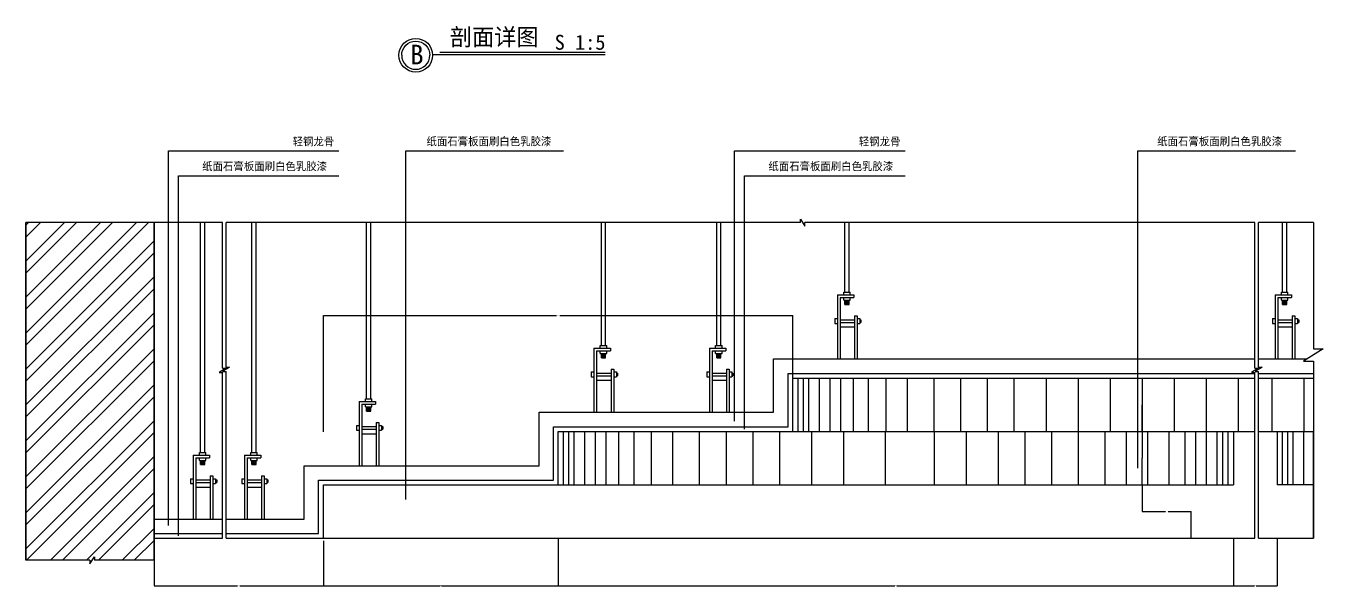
# Model space of a CAD drawing. Header units: metres. Extents: x 40297 to 42909, y -4187 to 1089.
# Drawn here: x 40479 to 42909, y -1754 to -704 of the extents above; entities that cross this region are included whole.
import ezdxf

# ---------------------------------------------------------------- set-up
doc = ezdxf.new("R2010")
doc.units = ezdxf.units.M
for name, color, linetype in [('10', 8, 'Continuous'), ('11', 3, 'Continuous'), ('12', 1, 'Continuous'), ('17', 1, 'Continuous'), ('20', 1, 'Continuous'), ('7', 7, 'Continuous'), ('8', 7, 'Continuous')]:
    doc.layers.add(name, color=color, linetype=linetype)
doc.dimstyles.get("Standard").update_dxf_attribs({"dimtxt": 2.5, "dimasz": 2.5, "dimexe": 1.25, "dimexo": 0.625, "dimtad": 1, "dimcen": 2.5, "dimazin": 3, "dimtfac": 1, "dimtmove": 0, "dimatfit": 3})

# ---------------------------------------------------------------- blocks, each defined once
blk = doc.blocks.new('_CLOSEDFILLED')
at = {"color": 0, "linetype": 'BYBLOCK'}
blk.add_solid([(-1, 0.2), (0, 0), (-1, -0.2)], dxfattribs=at)
blk = doc.blocks.new('*D1')
for p, q in [((40718.53, -1669.04), (40718.53, -1753.08)), ((41035.95, -1669.04), (41035.95, -1753.08)), ((40718.78, -1753.08), (40875.24, -1753.08)), ((40879.24, -1753.08), (41035.7, -1753.08))]:
    blk.add_line(p, q)
at = {"layer": 'Defpoints'}
for p in [(40718.53, -1669.04), (41035.95, -1669.04), (40718.53, -1753.08)]:
    blk.add_point(p, dxfattribs=at)
at = {"layer": '7', "xscale": 0.25, "yscale": 0.25, "rotation": 180}
blk.add_blockref('_CLOSEDFILLED', (40718.53, -1753.08), dxfattribs=at)
at = {"layer": '7', "xscale": 0.25, "yscale": 0.25}
blk.add_blockref('_CLOSEDFILLED', (41035.95, -1753.08), dxfattribs=at)
at = {"layer": '7', "insert": (40877.24, -1753.08), "char_height": 1, "attachment_point": 5}
blk.add_mtext('1000', dxfattribs=at)
blk = doc.blocks.new('*D10')
for p, q in [((41475.95, -1664.15), (41475.95, -1753.08)), ((42740.95, -1664.15), (42740.95, -1753.08)), ((41476.2, -1753.08), (42106.45, -1753.08)), ((42110.45, -1753.08), (42740.7, -1753.08))]:
    blk.add_line(p, q)
at = {"layer": 'Defpoints'}
for p in [(41475.95, -1664.15), (42740.95, -1664.15), (41475.95, -1753.08)]:
    blk.add_point(p, dxfattribs=at)
at = {"layer": '7', "xscale": 0.25, "yscale": 0.25, "rotation": 180}
blk.add_blockref('_CLOSEDFILLED', (41475.95, -1753.08), dxfattribs=at)
at = {"layer": '7', "xscale": 0.25, "yscale": 0.25}
blk.add_blockref('_CLOSEDFILLED', (42740.95, -1753.08), dxfattribs=at)
at = {"layer": '7', "insert": (42108.45, -1753.08), "char_height": 1, "attachment_point": 5}
blk.add_mtext('1265', dxfattribs=at)
blk = doc.blocks.new('*D11')
for p, q in [((41035.95, -1669.04), (41035.95, -1753.08)), ((41475.95, -1664.15), (41475.95, -1753.08)), ((41036.2, -1753.08), (41254.45, -1753.08)), ((41257.45, -1753.08), (41475.7, -1753.08))]:
    blk.add_line(p, q)
at = {"layer": 'Defpoints'}
for p in [(41035.95, -1669.04), (41475.95, -1664.15), (41035.95, -1753.08)]:
    blk.add_point(p, dxfattribs=at)
at = {"layer": '7', "xscale": 0.25, "yscale": 0.25, "rotation": 180}
blk.add_blockref('_CLOSEDFILLED', (41035.95, -1753.08), dxfattribs=at)
at = {"layer": '7', "xscale": 0.25, "yscale": 0.25}
blk.add_blockref('_CLOSEDFILLED', (41475.95, -1753.08), dxfattribs=at)
at = {"layer": '7', "insert": (41255.95, -1753.08), "char_height": 1, "attachment_point": 5}
blk.add_mtext('440', dxfattribs=at)
blk = doc.blocks.new('*D12')
for p, q in [((41035.95, -1464.79), (41035.95, -1246.83)), ((41036.2, -1246.83), (41472.76, -1246.83)), ((41478.76, -1246.83), (41915.32, -1246.83)), ((41915.57, -1464.15), (41915.57, -1246.83))]:
    blk.add_line(p, q)
at = {"layer": 'Defpoints'}
for p in [(41035.95, -1246.83), (41035.95, -1464.79), (41915.57, -1464.15)]:
    blk.add_point(p, dxfattribs=at)
at = {"layer": '7', "xscale": 0.25, "yscale": 0.25, "rotation": 180}
blk.add_blockref('_CLOSEDFILLED', (41035.95, -1246.83), dxfattribs=at)
at = {"layer": '7', "xscale": 0.25, "yscale": 0.25}
blk.add_blockref('_CLOSEDFILLED', (41915.57, -1246.83), dxfattribs=at)
at = {"layer": '7', "insert": (41475.76, -1246.83), "char_height": 1, "attachment_point": 5}
blk.add_mtext('879,62', dxfattribs=at)
blk = doc.blocks.new('*D13')
for p, q in [((42570.12, -1564.15), (42570.12, -1614.15)), ((42570.37, -1614.15), (42613.665, -1614.15)), ((42618.665, -1614.15), (42661.96, -1614.15)), ((42662.21, -1664.15), (42662.21, -1614.15))]:
    blk.add_line(p, q)
at = {"layer": 'Defpoints'}
for p in [(42570.12, -1564.15), (42570.12, -1614.15), (42662.21, -1664.15)]:
    blk.add_point(p, dxfattribs=at)
at = {"layer": '7', "xscale": 0.25, "yscale": 0.25, "rotation": 180}
blk.add_blockref('_CLOSEDFILLED', (42570.12, -1614.15), dxfattribs=at)
at = {"layer": '7', "xscale": 0.25, "yscale": 0.25}
blk.add_blockref('_CLOSEDFILLED', (42662.21, -1614.15), dxfattribs=at)
at = {"layer": '7', "insert": (42616.165, -1614.15), "char_height": 1, "attachment_point": 5}
blk.add_mtext('92,09', dxfattribs=at)
blk = doc.blocks.new('*D14')
for p, q in [((42740.95, -1664.15), (42740.95, -1753.08)), ((42823.2, -1664.15), (42823.2, -1753.08)), ((42741.2, -1753.08), (42780.575, -1753.08)), ((42783.575, -1753.08), (42822.95, -1753.08))]:
    blk.add_line(p, q)
at = {"layer": 'Defpoints'}
for p in [(42740.95, -1664.15), (42823.2, -1664.15), (42740.95, -1753.08)]:
    blk.add_point(p, dxfattribs=at)
at = {"layer": '7', "xscale": 0.25, "yscale": 0.25, "rotation": 180}
blk.add_blockref('_CLOSEDFILLED', (42740.95, -1753.08), dxfattribs=at)
at = {"layer": '7', "xscale": 0.25, "yscale": 0.25}
blk.add_blockref('_CLOSEDFILLED', (42823.2, -1753.08), dxfattribs=at)
at = {"layer": '7', "insert": (42782.075, -1753.08), "char_height": 1, "attachment_point": 5}
blk.add_mtext('300', dxfattribs=at)
blk = doc.blocks.new('*D15')
for p, q in [((42570.12, -1364.15), (42570.12, -1414.15)), ((42569.87, -1414.15), (42569.62, -1414.15)), ((42570.12, -1464.15), (42570.12, -1414.15)), ((42570.12, -1414.15), (42570.12, -1414.15)), ((42570.37, -1414.15), (42570.62, -1414.15))]:
    blk.add_line(p, q)
at = {"layer": 'Defpoints'}
for p in [(42570.12, -1364.15), (42570.12, -1414.15), (42570.12, -1464.15)]:
    blk.add_point(p, dxfattribs=at)
at = {"layer": '7', "xscale": 0.25, "yscale": 0.25}
blk.add_blockref('_CLOSEDFILLED', (42570.12, -1414.15), dxfattribs=at)
at = {"layer": '7', "xscale": 0.25, "yscale": 0.25, "rotation": 180}
blk.add_blockref('_CLOSEDFILLED', (42570.12, -1414.15), dxfattribs=at)
at = {"layer": '7', "insert": (42570.12, -1413.025), "char_height": 1, "attachment_point": 5}
blk.add_mtext('0', dxfattribs=at)
blk = doc.blocks.new('*D16')
for p, q in [((42570.12, -1464.15), (42570.12, -1514.15)), ((42569.87, -1514.15), (42569.62, -1514.15)), ((42570.12, -1564.15), (42570.12, -1514.15)), ((42570.12, -1514.15), (42570.12, -1514.15)), ((42570.37, -1514.15), (42570.62, -1514.15))]:
    blk.add_line(p, q)
at = {"layer": 'Defpoints'}
for p in [(42570.12, -1464.15), (42570.12, -1514.15), (42570.12, -1564.15)]:
    blk.add_point(p, dxfattribs=at)
at = {"layer": '7', "xscale": 0.25, "yscale": 0.25}
blk.add_blockref('_CLOSEDFILLED', (42570.12, -1514.15), dxfattribs=at)
at = {"layer": '7', "xscale": 0.25, "yscale": 0.25, "rotation": 180}
blk.add_blockref('_CLOSEDFILLED', (42570.12, -1514.15), dxfattribs=at)
at = {"layer": '7', "insert": (42570.12, -1513.025), "char_height": 1, "attachment_point": 5}
blk.add_mtext('0', dxfattribs=at)

msp = doc.modelspace()

# ---------------------------------------------------------------- hatches: boundary and pattern name
at = {"layer": '10'}
h = msp.add_hatch(dxfattribs=at)
h.set_pattern_fill('ANSI32', scale=5)
h.paths.add_polyline_path([(40718.53, -1072.64), (40478.53, -1072.64), (40478.53, -1705.23), (40718.53, -1705.23)])

# ---------------------------------------------------------------- linework, layer by layer
for p, q in [((41925.57, -1464.15), (41925.57, -1364.15)), ((41935.57, -1464.15), (41935.57, -1364.15)), ((41945.57, -1464.15), (41945.57, -1364.15)), ((41945.57, -1464.15), (41945.57, -1364.15)), ((41965.57, -1464.15), (41965.57, -1364.15)), ((41985.57, -1464.15), (41985.57, -1364.15)), ((42005.57, -1464.15), (42005.57, -1364.15)), ((42029.36, -1464.15), (42029.36, -1364.15)), ((42057.57, -1464.15), (42057.57, -1364.15)), ((42090.57, -1464.15), (42090.57, -1364.15)), ((42130.57, -1464.15), (42130.57, -1364.15)), ((42180.57, -1464.15), (42180.57, -1364.15)), ((42230.57, -1464.15), (42230.57, -1364.15)), ((42280.57, -1464.15), (42280.57, -1364.15)), ((42330.57, -1464.15), (42330.57, -1364.15)), ((42390.57, -1464.15), (42390.57, -1364.15)), ((42450.57, -1464.15), (42450.57, -1364.15)), ((42510.57, -1464.15), (42510.57, -1364.15)), ((42570.57, -1464.15), (42570.57, -1364.15)), ((42630.57, -1464.15), (42630.57, -1364.15)), ((42690.57, -1464.15), (42690.57, -1364.15)), ((42750.57, -1464.15), (42750.57, -1364.15)), ((42813.58, -1464.15), (42813.58, -1364.15)), ((42873.58, -1464.15), (42873.58, -1364.15)), ((41485.95, -1564.15), (41485.95, -1464.15)), ((41495.95, -1564.15), (41495.95, -1464.15)), ((41505.95, -1564.15), (41505.95, -1464.15)), ((41505.95, -1564.15), (41505.95, -1464.15)), ((41525.95, -1564.15), (41525.95, -1464.15)), ((41545.95, -1564.15), (41545.95, -1464.15)), ((41565.95, -1564.15), (41565.95, -1464.15)), ((41589.74, -1564.15), (41589.74, -1464.15)), ((41617.95, -1564.15), (41617.95, -1464.15)), ((41650.95, -1564.15), (41650.95, -1464.15)), ((41690.95, -1564.15), (41690.95, -1464.15)), ((41740.95, -1564.15), (41740.95, -1464.15)), ((41790.95, -1564.15), (41790.95, -1464.15)), ((41840.95, -1564.15), (41840.95, -1464.15)), ((41890.95, -1564.15), (41890.95, -1464.15)), ((41950.95, -1564.15), (41950.95, -1464.15)), ((42010.95, -1564.15), (42010.95, -1464.15)), ((42089.41, -1564.15), (42089.41, -1464.15)), ((42180.95, -1564.15), (42180.95, -1464.15)), ((42240.95, -1564.15), (42240.95, -1464.15)), ((42300.95, -1564.15), (42300.95, -1464.15)), ((42350.95, -1564.15), (42350.95, -1464.15)), ((42400.95, -1564.15), (42400.95, -1464.15)), ((42450.95, -1564.15), (42450.95, -1464.15)), ((42500.95, -1564.15), (42500.95, -1464.15)), ((42540.95, -1564.15), (42540.95, -1464.15)), ((42580.95, -1564.15), (42580.95, -1464.15)), ((42620.95, -1564.15), (42620.95, -1464.15)), ((42650.95, -1564.15), (42650.95, -1464.15)), ((42670.95, -1564.15), (42670.95, -1464.15)), ((42690.95, -1564.15), (42690.95, -1464.15)), ((42710.95, -1564.15), (42710.95, -1464.15)), ((42710.95, -1564.15), (42710.95, -1464.15)), ((42720.95, -1564.15), (42720.95, -1464.15)), ((42730.95, -1564.15), (42730.95, -1464.15)), ((42833.2, -1564.15), (42833.2, -1464.15)), ((42843.2, -1564.15), (42843.2, -1464.15)), ((42853.2, -1564.15), (42853.2, -1464.15)), ((42853.2, -1564.15), (42853.2, -1464.15)), ((42873.2, -1564.15), (42873.2, -1464.15))]:
    msp.add_line(p, q, dxfattribs=at)
at = {"layer": '11'}
for p, q in [((41879.57, -1328.15), (42781.35, -1328.15)), ((41879.57, -1428.15), (41879.57, -1328.15)), ((42788.04, -1328.15), (42879.26, -1328.15)), ((41439.95, -1428.15), (41879.57, -1428.15)), ((41439.95, -1528.15), (41439.95, -1428.15)), ((40999.95, -1528.15), (41439.95, -1528.15)), ((40999.95, -1628.15), (40999.95, -1528.15)), ((40718.53, -1628.15), (40846.76, -1628.15)), ((40853.45, -1628.15), (40999.95, -1628.15))]:
    msp.add_line(p, q, dxfattribs=at)
at = {"layer": '12'}
for p, q in [((40805.84, -1503.15), (40805.84, -1072.64)), ((40813.84, -1503.15), (40813.84, -1072.64)), ((40901.63, -1503.15), (40901.63, -1072.64)), ((40909.63, -1503.15), (40909.63, -1072.64)), ((41116.76, -1403.15), (41116.76, -1072.64)), ((41124.76, -1403.15), (41124.76, -1072.64)), ((41556.76, -1303.15), (41556.76, -1072.64)), ((41564.76, -1303.15), (41564.76, -1072.64)), ((41772.88, -1303.15), (41772.88, -1072.64)), ((41780.88, -1303.15), (41780.88, -1072.64)), ((42012.81, -1203.15), (42012.81, -1072.64)), ((42020.81, -1203.15), (42020.81, -1072.64)), ((42833.13, -1203.15), (42833.13, -1072.64)), ((42841.13, -1203.15), (42841.13, -1072.64)), ((41998.99, -1208.15), (42029.62, -1208.15)), ((41998.99, -1208.15), (41998.99, -1328.15)), ((42003.99, -1213.15), (42029.62, -1213.15)), ((42003.99, -1213.15), (42003.99, -1268.15)), ((42010.81, -1208.15), (42010.81, -1203.15)), ((42010.81, -1203.15), (42022.81, -1203.15)), ((42010.81, -1218.15), (42010.81, -1213.15)), ((42022.81, -1208.15), (42022.81, -1203.15)), ((42022.81, -1218.15), (42022.81, -1213.15)), ((42029.62, -1208.15), (42029.62, -1213.15)), ((42819.32, -1208.15), (42849.95, -1208.15)), ((42819.32, -1208.15), (42819.32, -1328.15)), ((42824.32, -1213.15), (42849.95, -1213.15)), ((42824.32, -1213.15), (42824.32, -1268.15)), ((42831.13, -1203.15), (42843.13, -1203.15)), ((42831.13, -1208.15), (42831.13, -1203.15)), ((42831.13, -1218.15), (42831.13, -1213.15)), ((42843.13, -1208.15), (42843.13, -1203.15)), ((42843.13, -1218.15), (42843.13, -1213.15)), ((42849.95, -1208.15), (42849.95, -1213.15)), ((42010.81, -1218.15), (42022.81, -1218.15)), ((42012.81, -1226.15), (42012.81, -1218.15)), ((42012.81, -1220.15), (42020.81, -1220.15)), ((42012.81, -1222.15), (42020.81, -1222.15)), ((42012.81, -1224.15), (42020.81, -1224.15)), ((42012.81, -1226.15), (42020.81, -1226.15)), ((42020.81, -1226.15), (42020.81, -1218.15)), ((42831.13, -1218.15), (42843.13, -1218.15)), ((42833.13, -1226.15), (42833.13, -1218.15)), ((42833.13, -1220.15), (42841.13, -1220.15)), ((42833.13, -1222.15), (42841.13, -1222.15)), ((42833.13, -1224.15), (42841.13, -1224.15)), ((42833.13, -1226.15), (42841.13, -1226.15)), ((42841.13, -1226.15), (42841.13, -1218.15)), ((41993.99, -1252.56), (41998.99, -1252.56)), ((41993.99, -1252.56), (41993.99, -1261.56)), ((41993.99, -1261.56), (41998.99, -1261.56)), ((42003.99, -1254.56), (42030.99, -1254.56)), ((42003.99, -1259.56), (42030.99, -1259.56)), ((42030.99, -1247.2), (42035.99, -1247.2)), ((42030.99, -1247.2), (42030.99, -1268.15)), ((42035.99, -1247.2), (42035.99, -1328.15)), ((42035.99, -1252.56), (42040.99, -1252.56)), ((42035.99, -1261.56), (42040.99, -1261.56)), ((42040.99, -1252.56), (42040.99, -1261.56)), ((42040.99, -1254.56), (42043.07, -1254.56)), ((42040.99, -1259.56), (42043.07, -1259.56)), ((42043.07, -1254.56), (42043.07, -1259.56)), ((42814.32, -1252.56), (42814.32, -1261.56)), ((42814.32, -1252.56), (42819.32, -1252.56)), ((42814.32, -1261.56), (42819.32, -1261.56)), ((42824.32, -1254.56), (42851.32, -1254.56)), ((42824.32, -1259.56), (42851.32, -1259.56)), ((42851.32, -1247.2), (42856.32, -1247.2)), ((42851.32, -1247.2), (42851.32, -1268.15)), ((42856.32, -1247.2), (42856.32, -1328.15)), ((42856.32, -1252.56), (42861.32, -1252.56)), ((42856.32, -1261.56), (42861.32, -1261.56)), ((42861.32, -1252.56), (42861.32, -1261.56)), ((42861.32, -1254.56), (42863.39, -1254.56)), ((42861.32, -1259.56), (42863.39, -1259.56)), ((42863.39, -1254.56), (42863.39, -1259.56)), ((42003.99, -1268.15), (42003.99, -1328.15)), ((42003.99, -1268.15), (42030.99, -1268.15)), ((42030.99, -1268.15), (42030.99, -1328.15)), ((42824.32, -1268.15), (42851.32, -1268.15)), ((42824.32, -1268.15), (42824.32, -1328.15)), ((42851.32, -1268.15), (42851.32, -1328.15)), ((41542.94, -1308.15), (41542.94, -1428.15)), ((41542.94, -1308.15), (41573.57, -1308.15)), ((41554.76, -1303.15), (41566.76, -1303.15)), ((41554.76, -1308.15), (41554.76, -1303.15)), ((41566.76, -1308.15), (41566.76, -1303.15)), ((41573.57, -1308.15), (41573.57, -1313.15)), ((41759.07, -1308.15), (41759.07, -1428.15)), ((41759.07, -1308.15), (41789.7, -1308.15)), ((41770.88, -1308.15), (41770.88, -1303.15)), ((41770.88, -1303.15), (41782.88, -1303.15)), ((41782.88, -1308.15), (41782.88, -1303.15)), ((41789.7, -1308.15), (41789.7, -1313.15)), ((41547.94, -1313.15), (41547.94, -1368.15)), ((41547.94, -1313.15), (41573.57, -1313.15)), ((41554.76, -1318.15), (41554.76, -1313.15)), ((41554.76, -1318.15), (41566.76, -1318.15)), ((41556.76, -1326.15), (41556.76, -1318.15)), ((41556.76, -1320.15), (41564.76, -1320.15)), ((41556.76, -1322.15), (41564.76, -1322.15)), ((41556.76, -1324.15), (41564.76, -1324.15)), ((41556.76, -1326.15), (41564.76, -1326.15)), ((41564.76, -1326.15), (41564.76, -1318.15)), ((41566.76, -1318.15), (41566.76, -1313.15)), ((41764.07, -1313.15), (41764.07, -1368.15)), ((41764.07, -1313.15), (41789.7, -1313.15)), ((41770.88, -1318.15), (41770.88, -1313.15)), ((41770.88, -1318.15), (41782.88, -1318.15)), ((41772.88, -1326.15), (41772.88, -1318.15)), ((41772.88, -1320.15), (41780.88, -1320.15)), ((41772.88, -1322.15), (41780.88, -1322.15)), ((41772.88, -1324.15), (41780.88, -1324.15)), ((41772.88, -1326.15), (41780.88, -1326.15)), ((41780.88, -1326.15), (41780.88, -1318.15)), ((41782.88, -1318.15), (41782.88, -1313.15)), ((41537.94, -1352.56), (41537.94, -1361.56)), ((41537.94, -1352.56), (41542.94, -1352.56)), ((41547.94, -1354.56), (41574.94, -1354.56)), ((41547.94, -1359.56), (41574.94, -1359.56)), ((41574.94, -1347.2), (41579.94, -1347.2)), ((41574.94, -1347.2), (41574.94, -1368.15)), ((41579.94, -1347.2), (41579.94, -1428.15)), ((41579.94, -1352.56), (41584.94, -1352.56)), ((41584.94, -1352.56), (41584.94, -1361.56)), ((41584.94, -1354.56), (41587.02, -1354.56)), ((41584.94, -1359.56), (41587.02, -1359.56)), ((41587.02, -1354.56), (41587.02, -1359.56)), ((41754.07, -1352.56), (41759.07, -1352.56)), ((41754.07, -1352.56), (41754.07, -1361.56)), ((41764.07, -1354.56), (41791.07, -1354.56)), ((41764.07, -1359.56), (41791.07, -1359.56)), ((41791.07, -1347.2), (41791.07, -1368.15)), ((41791.07, -1347.2), (41796.07, -1347.2)), ((41796.07, -1347.2), (41796.07, -1428.15)), ((41796.07, -1352.56), (41801.07, -1352.56)), ((41801.07, -1352.56), (41801.07, -1361.56)), ((41801.07, -1354.56), (41803.14, -1354.56)), ((41801.07, -1359.56), (41803.14, -1359.56)), ((41803.14, -1354.56), (41803.14, -1359.56)), ((41537.94, -1361.56), (41542.94, -1361.56)), ((41547.94, -1368.15), (41547.94, -1428.15)), ((41547.94, -1368.15), (41574.94, -1368.15)), ((41574.94, -1368.15), (41574.94, -1428.15)), ((41579.94, -1361.56), (41584.94, -1361.56)), ((41754.07, -1361.56), (41759.07, -1361.56)), ((41764.07, -1368.15), (41764.07, -1428.15)), ((41764.07, -1368.15), (41791.07, -1368.15)), ((41791.07, -1368.15), (41791.07, -1428.15)), ((41796.07, -1361.56), (41801.07, -1361.56)), ((41102.94, -1408.15), (41102.94, -1528.15)), ((41102.94, -1408.15), (41133.57, -1408.15)), ((41114.76, -1403.15), (41126.76, -1403.15)), ((41114.76, -1408.15), (41114.76, -1403.15)), ((41126.76, -1408.15), (41126.76, -1403.15)), ((41133.57, -1408.15), (41133.57, -1413.15)), ((41107.94, -1413.15), (41133.57, -1413.15)), ((41107.94, -1413.15), (41107.94, -1468.15)), ((41114.76, -1418.15), (41114.76, -1413.15)), ((41114.76, -1418.15), (41126.76, -1418.15)), ((41116.76, -1426.15), (41116.76, -1418.15)), ((41116.76, -1420.15), (41124.76, -1420.15)), ((41116.76, -1422.15), (41124.76, -1422.15)), ((41116.76, -1424.15), (41124.76, -1424.15)), ((41116.76, -1426.15), (41124.76, -1426.15)), ((41124.76, -1426.15), (41124.76, -1418.15)), ((41126.76, -1418.15), (41126.76, -1413.15)), ((41097.94, -1452.56), (41097.94, -1461.56)), ((41097.94, -1452.56), (41102.94, -1452.56)), ((41107.94, -1454.56), (41134.94, -1454.56)), ((41134.94, -1447.2), (41139.94, -1447.2)), ((41134.94, -1447.2), (41134.94, -1468.15)), ((41139.94, -1447.2), (41139.94, -1528.15)), ((41139.94, -1452.56), (41144.94, -1452.56)), ((41144.94, -1452.56), (41144.94, -1461.56)), ((41144.94, -1454.56), (41147.02, -1454.56)), ((41147.02, -1454.56), (41147.02, -1459.56)), ((41097.94, -1461.56), (41102.94, -1461.56)), ((41107.94, -1459.56), (41134.94, -1459.56)), ((41107.94, -1468.15), (41134.94, -1468.15)), ((41107.94, -1468.15), (41107.94, -1528.15)), ((41134.94, -1468.15), (41134.94, -1528.15)), ((41139.94, -1461.56), (41144.94, -1461.56)), ((41144.94, -1459.56), (41147.02, -1459.56)), ((40803.84, -1503.15), (40815.84, -1503.15)), ((40803.84, -1508.15), (40803.84, -1503.15)), ((40815.84, -1508.15), (40815.84, -1503.15)), ((40899.63, -1508.15), (40899.63, -1503.15)), ((40899.63, -1503.15), (40911.63, -1503.15)), ((40911.63, -1508.15), (40911.63, -1503.15)), ((40792.02, -1508.15), (40792.02, -1628.15)), ((40792.02, -1508.15), (40822.65, -1508.15)), ((40797.02, -1513.15), (40822.65, -1513.15)), ((40797.02, -1513.15), (40797.02, -1568.15)), ((40803.84, -1518.15), (40803.84, -1513.15)), ((40803.84, -1518.15), (40815.84, -1518.15)), ((40805.84, -1526.15), (40805.84, -1518.15)), ((40805.84, -1520.15), (40813.84, -1520.15)), ((40805.84, -1522.15), (40813.84, -1522.15)), ((40805.84, -1524.15), (40813.84, -1524.15)), ((40805.84, -1526.15), (40813.84, -1526.15)), ((40813.84, -1526.15), (40813.84, -1518.15)), ((40815.84, -1518.15), (40815.84, -1513.15)), ((40822.65, -1508.15), (40822.65, -1513.15)), ((40887.81, -1508.15), (40887.81, -1628.15)), ((40887.81, -1508.15), (40918.44, -1508.15)), ((40892.81, -1513.15), (40892.81, -1568.15)), ((40892.81, -1513.15), (40918.44, -1513.15)), ((40899.63, -1518.15), (40899.63, -1513.15)), ((40899.63, -1518.15), (40911.63, -1518.15)), ((40901.63, -1526.15), (40901.63, -1518.15)), ((40901.63, -1520.15), (40909.63, -1520.15)), ((40901.63, -1522.15), (40909.63, -1522.15)), ((40901.63, -1524.15), (40909.63, -1524.15)), ((40901.63, -1526.15), (40909.63, -1526.15)), ((40909.63, -1526.15), (40909.63, -1518.15)), ((40911.63, -1518.15), (40911.63, -1513.15)), ((40918.44, -1508.15), (40918.44, -1513.15)), ((40787.02, -1552.56), (40787.02, -1561.56)), ((40787.02, -1552.56), (40792.02, -1552.56)), ((40797.02, -1554.56), (40824.02, -1554.56)), ((40824.02, -1547.2), (40824.02, -1568.15)), ((40824.02, -1547.2), (40829.02, -1547.2)), ((40829.02, -1547.2), (40829.02, -1628.15)), ((40829.02, -1552.56), (40834.02, -1552.56)), ((40834.02, -1552.56), (40834.02, -1561.56)), ((40834.02, -1554.56), (40836.1, -1554.56)), ((40836.1, -1554.56), (40836.1, -1559.56)), ((40882.81, -1552.56), (40882.81, -1561.56)), ((40882.81, -1552.56), (40887.81, -1552.56)), ((40892.81, -1554.56), (40919.81, -1554.56)), ((40919.81, -1547.2), (40924.81, -1547.2)), ((40919.81, -1547.2), (40919.81, -1568.15)), ((40924.81, -1547.2), (40924.81, -1628.15)), ((40924.81, -1552.56), (40929.81, -1552.56)), ((40929.81, -1552.56), (40929.81, -1561.56)), ((40929.81, -1554.56), (40931.88, -1554.56)), ((40931.88, -1554.56), (40931.88, -1559.56)), ((40787.02, -1561.56), (40792.02, -1561.56)), ((40797.02, -1559.56), (40824.02, -1559.56)), ((40797.02, -1568.15), (40797.02, -1628.15)), ((40797.02, -1568.15), (40824.02, -1568.15)), ((40824.02, -1568.15), (40824.02, -1628.15)), ((40829.02, -1561.56), (40834.02, -1561.56)), ((40834.02, -1559.56), (40836.1, -1559.56)), ((40882.81, -1561.56), (40887.81, -1561.56)), ((40892.81, -1559.56), (40919.81, -1559.56)), ((40892.81, -1568.15), (40892.81, -1628.15)), ((40892.81, -1568.15), (40919.81, -1568.15)), ((40919.81, -1568.15), (40919.81, -1628.15)), ((40924.81, -1561.56), (40929.81, -1561.56)), ((40929.81, -1559.56), (40931.88, -1559.56))]:
    msp.add_line(p, q, dxfattribs=at)
for points in [[(41253.83, -753.17), (41563.75, -753.17)], [(41240.55, -757.82), (41563.75, -757.82)]]:
    msp.add_lwpolyline(points, dxfattribs=at)
at = {"layer": '17'}
for p, q in [((41929.88, -1065.98), (41938.15, -1079.01)), ((41929.88, -1072.64), (41929.88, -1065.98)), ((40846.76, -1072.64), (40478.53, -1072.64)), ((40846.76, -1345.45), (40846.76, -1072.64)), ((41929.88, -1072.64), (40853.45, -1072.64)), ((40853.45, -1343.61), (40853.45, -1072.64)), ((42781.35, -1072.64), (41938.15, -1072.64)), ((41938.15, -1079.01), (41938.15, -1072.64)), ((42781.35, -1345.45), (42781.35, -1072.64)), ((42788.04, -1343.61), (42788.04, -1072.64)), ((42890.95, -1072.64), (42788.04, -1072.64)), ((42890.95, -1072.64), (42890.95, -1309.11)), ((42909.06, -1309.11), (42872.7, -1332.34)), ((42890.95, -1309.11), (42909.06, -1309.11)), ((42872.7, -1332.34), (42890.95, -1332.34)), ((42890.95, -1332.34), (42890.95, -1664.15)), ((40853.42, -1345.45), (40840.39, -1353.72)), ((40840.39, -1353.72), (40846.76, -1353.72)), ((40846.76, -1345.45), (40853.42, -1345.45)), ((40846.76, -1664.15), (40846.76, -1353.72)), ((40860.11, -1343.61), (40847.08, -1351.88)), ((40847.08, -1351.88), (40853.45, -1351.88)), ((40853.45, -1343.61), (40860.11, -1343.61)), ((40853.45, -1664.15), (40853.45, -1351.88)), ((41906.57, -1355.15), (42781.35, -1355.15)), ((41906.57, -1455.15), (41906.57, -1355.15)), ((42788.01, -1345.45), (42774.98, -1353.72)), ((42774.98, -1353.72), (42781.35, -1353.72)), ((42781.35, -1345.45), (42788.01, -1345.45)), ((42781.35, -1664.15), (42781.35, -1353.72)), ((42794.7, -1343.61), (42781.67, -1351.88)), ((42781.67, -1351.88), (42788.04, -1351.88)), ((42788.04, -1343.61), (42794.7, -1343.61)), ((42788.04, -1664.15), (42788.04, -1351.88)), ((42788.04, -1355.15), (42890.95, -1355.15)), ((41915.57, -1364.15), (42781.35, -1364.15)), ((41915.57, -1464.15), (41915.57, -1364.15)), ((42788.04, -1364.15), (42890.95, -1364.15)), ((41466.95, -1455.15), (41906.57, -1455.15)), ((41466.95, -1555.15), (41466.95, -1455.15)), ((41475.95, -1464.15), (41710.95, -1464.15)), ((41475.95, -1564.15), (41475.95, -1464.15)), ((41475.95, -1564.15), (41475.95, -1464.15)), ((41710.95, -1464.15), (42781.35, -1464.15)), ((42740.95, -1464.15), (42740.95, -1564.15)), ((42788.04, -1464.15), (42890.95, -1464.15)), ((42823.2, -1464.15), (42823.2, -1564.15)), ((42890.95, -1664.15), (42890.95, -1464.15)), ((41026.95, -1655.15), (41026.95, -1555.15)), ((41026.95, -1555.15), (41466.95, -1555.15)), ((41035.95, -1564.15), (42740.95, -1564.15)), ((41035.95, -1664.15), (41035.95, -1564.15)), ((41035.95, -1564.15), (41710.95, -1564.15)), ((42890.95, -1564.15), (42823.2, -1564.15)), ((40718.53, -1655.15), (40846.76, -1655.15)), ((40718.53, -1664.15), (40846.76, -1664.15)), ((40853.45, -1655.15), (41026.95, -1655.15)), ((40853.45, -1664.15), (41035.95, -1664.15)), ((41035.95, -1664.15), (42781.35, -1664.15)), ((42788.04, -1664.15), (42890.95, -1664.15)), ((40598.53, -1711.89), (40606.8, -1698.85)), ((40606.8, -1698.85), (40606.8, -1705.23)), ((40598.53, -1705.23), (40478.53, -1705.23)), ((40598.53, -1705.23), (40598.53, -1711.89)), ((40718.53, -1705.23), (40606.8, -1705.23))]:
    msp.add_line(p, q, dxfattribs=at)
for points in [[(40478.53, -1705.23), (40478.53, -1072.64)], [(40718.53, -1072.64), (40718.53, -1705.23)]]:
    msp.add_lwpolyline(points, dxfattribs=at)
at = {"layer": '20'}
for points in [[(41182.65, -758.93, -1), (41235.3, -758.93, -1)], [(41182.65, -758.93, 1), (41235.3, -758.93, 1)]]:
    msp.add_lwpolyline(points, format="xyb", dxfattribs=at)
msp.add_circle((41208.98, -758.93, 32.09), 31.59, dxfattribs=at)
msp.add_circle((41208.98, -758.93, 32.09), 31.59, dxfattribs=at)
at = {"layer": '8'}
for p, q in [((40478.53, -1072.64), (40478.53, -1705.23)), ((40478.53, -1705.23), (40478.53, -1072.64)), ((40718.53, -1705.23), (40718.53, -1072.64)), ((40718.53, -1705.23), (40718.53, -1072.64))]:
    msp.add_line(p, q, dxfattribs=at)

# ---------------------------------------------------------------- texts
at = {"layer": '7'}
msp.add_text('剖面详图    ', height=32, dxfattribs=at).set_placement((41272.76, -740.8, -74.06))
at = {"layer": '8'}
for s, height, p in [('S 1:5', 28, (41469.22, -748.64)), ('B', 36.85, (41198.56, -776.07, 32.09))]:
    msp.add_text(s, height=height, dxfattribs=at).set_placement(p)
at = {"layer": '8', "char_height": 15, "attachment_point": 1}
for s, insert in [('轻钢龙骨', (40978.33, -913.23)), ('纸面石膏板面刷白色乳胶漆', (41229.07, -912.82)), ('轻钢龙骨', (42039.2, -913.23)), ('纸面石膏板面刷白色乳胶漆', (42598.32, -912.82)), ('纸面石膏板面刷白色乳胶漆', (40808.81, -959.51)), ('纸面石膏板面刷白色乳胶漆', (41869.68, -959.51))]:
    msp.add_mtext(s, dxfattribs=dict(at, insert=insert))

# ---------------------------------------------------------------- dimensions: what is measured, and where the dimension line sits
at = {"layer": '7'}
for base, p1, p2, picture, middle in [((41035.95, -1246.83), (41035.95, -1464.79), (41915.57, -1464.15), '*D12', (41475.76, -1246.83)), ((42570.12, -1414.15), (42570.12, -1464.15), (42570.12, -1364.15), '*D15', (42570.12, -1413.025)), ((42570.12, -1514.15), (42570.12, -1464.15), (42570.12, -1564.15), '*D16', (42570.12, -1513.025)), ((42570.12, -1614.15), (42570.12, -1564.15), (42662.21, -1664.15), '*D13', (42616.165, -1614.15)), ((41035.95, -1753.08), (41035.95, -1669.04), (41475.95, -1664.15), '*D11', (41255.95, -1753.08)), ((41475.95, -1753.08), (41475.95, -1664.15), (42740.95, -1664.15), '*D10', (42108.45, -1753.08))]:
    dim = msp.add_linear_dim(base=base, p1=p1, p2=p2, dimstyle='Standard', dxfattribs=at)
    dim.commit()
    dim.dimension.update_dxf_attribs({"geometry": picture, "text_midpoint": middle})
for base, p1, p2, text, picture, middle in [((40718.53, -1753.08), (40718.53, -1669.04), (41035.95, -1669.04), '1000', '*D1', (40877.24, -1753.08)), ((42740.95, -1753.08), (42740.95, -1664.15), (42823.2, -1664.15), '300', '*D14', (42782.075, -1753.08))]:
    dim = msp.add_linear_dim(base=base, p1=p1, p2=p2, text=text, dimstyle='Standard', dxfattribs=at)
    dim.commit()
    dim.dimension.update_dxf_attribs({"geometry": picture, "text_midpoint": middle})

# ---------------------------------------------------------------- leaders
at = {"layer": '8'}
for points in [[(40745.5, -1640.43), (40745.5, -938.14), (41064.87, -938.14)], [(41190.27, -1591.63), (41190.27, -938.08), (41485.78, -938.08)], [(41806.37, -1445.01), (41806.37, -938.14), (42125.74, -938.14)], [(42561.73, -1532.72), (42561.73, -938.08), (42857.25, -938.08)], [(40764.13, -1659.58), (40764.13, -984.77), (41064.87, -984.77)], [(41825, -1459.98), (41825, -984.77), (42125.74, -984.77)]]:
    msp.add_leader(points, dimstyle='Standard', dxfattribs=at)

doc.saveas('drawing.dxf')
